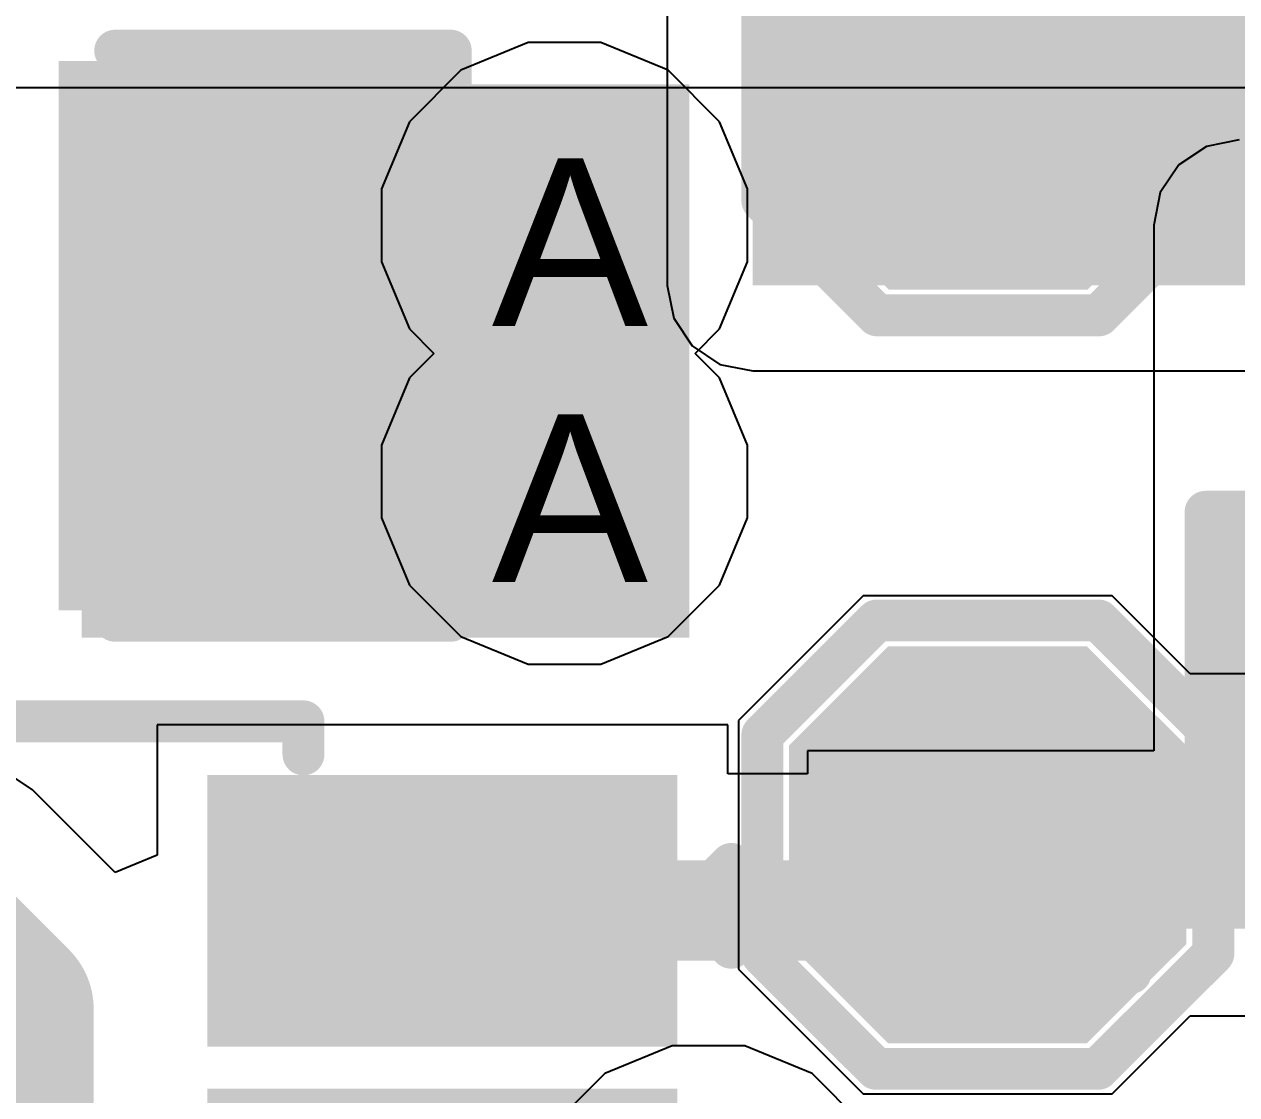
# Model space of a CAD drawing. Header units: inches. Extents: x 0 to 208, y 0 to 213.
# Drawn here: x 0.4802 to 0.6247, y 3.6165 to 3.7442 of the extents above; entities that cross this region are included whole.
import ezdxf

# ---------------------------------------------------------------- set-up
doc = ezdxf.new("R2010")
doc.units = ezdxf.units.IN
doc.header["$MEASUREMENT"] = 0
for name, color, linetype in [('Bottom Layer', 5, 'Continuous'), ('Bottom Overlay', 54, 'Continuous'), ('Bottom Paste', 16, 'Continuous'), ('Bottom Solder', 6, 'Continuous'), ('Drill Drawing', 1, 'Continuous'), ('L2_GND1', 16, 'Continuous'), ('L3_SIG1', 76, 'Continuous'), ('L4_PWR', 90, 'Continuous'), ('L5_GND2', 156, 'Continuous'), ('L6_SIG2', 130, 'Continuous'), ('L7_GND3', 216, 'Continuous'), ('Top Layer', 1, 'Continuous'), ('Top Overlay', 2, 'Continuous'), ('Top Paste', 8, 'Continuous'), ('Top Solder', 216, 'Continuous'), ('Via Holes', 16, 'Continuous')]:
    doc.layers.add(name, color=color, linetype=linetype)
doc.styles.add('Arial', font='', dxfattribs={"height": 0.2})
doc.styles.get('Arial').set_extended_font_data('Arial')

# ---------------------------------------------------------------- blocks, each defined once
blk = doc.blocks.new('C___0805_B_236')
at = {"layer": 'Bottom Solder'}
blk.add_hatch(color=6, dxfattribs=at).paths.add_polyline_path([(0.0172443, 0.0327561), (0.0627561, 0.0327561), (0.0627561, -0.0327557), (0.0172443, -0.0327557)])
at = {"layer": 'Bottom Overlay'}
for points in [[(0.0240002, 0.0340002, 0.005, 0.005, 0), (0.0640002, 0.0340002, 0.005, 0.005, 0)], [(0.0640002, 0.0340002, 0.005, 0.005, 0), (0.0640002, -0.0339998, 0.005, 0.005, 0)]]:
    blk.add_lwpolyline(points, format="xyseb", dxfattribs=at)
for points in [[(0.0227502, 0.0340002, 0.0025, 0.0025, 1), (0.0252502, 0.0340002, 0.0025, 0.0025, 1)], [(0.0627502, 0.0340002, 0.0025, 0.0025, 1), (0.0652502, 0.0340002, 0.0025, 0.0025, 1)], [(0.0627502, 0.0340002, 0.0025, 0.0025, 1), (0.0652502, 0.0340002, 0.0025, 0.0025, 1)]]:
    blk.add_lwpolyline(points, format="xyseb", close=True, dxfattribs=at)
blk = doc.blocks.new('T____________0_5___249')
at = {"layer": 'Top Layer'}
blk.add_hatch(color=1, dxfattribs=at).paths.add_polyline_path([(0.009842325, 0.01968665), (-0.009842725, 0.01968665), (-0.01968525, 0.009844125), (-0.01968525, -0.009840925), (-0.009842725, -0.01968345), (0.009842325, -0.01968345), (0.01968485, -0.009840925), (0.01968485, 0.009844125)])
at = {"layer": 'Top Paste'}
blk.add_hatch(color=8, dxfattribs=at).paths.add_polyline_path([(0.009842325, 0.01968665), (-0.009842725, 0.01968665), (-0.01968525, 0.009844125), (-0.01968525, -0.009840925), (-0.009842725, -0.01968345), (0.009842325, -0.01968345), (0.01968485, -0.009840925), (0.01968485, 0.009844125)])
at = {"layer": 'Top Solder'}
blk.add_hatch(color=216, dxfattribs=at).paths.add_polyline_path([(0.011842325, 0.02368665), (-0.011842725, 0.02368665), (-0.02368525, 0.011844125), (-0.02368525, -0.011840925), (-0.011842725, -0.02368345), (0.011842325, -0.02368345), (0.02368485, -0.011840925), (0.02368485, 0.011844125)])
at = {"layer": 'Top Overlay'}
for points in [[(-0.0268442, 0.0131196, 0.005, 0.005, 0), (-0.0132082, 0.0267536, 0.005, 0.005, 0)], [(-0.0132082, 0.0267536, 0.005, 0.005, 0), (0.0132478, 0.0267536, 0.005, 0.005, 0)], [(0.0132478, 0.0267536, 0.005, 0.005, 0), (0.0269158, 0.0130876, 0.005, 0.005, 0)], [(-0.0268442, -0.0131524, 0.005, 0.005, 0), (-0.0268442, 0.0131196, 0.005, 0.005, 0)], [(0.0269158, -0.0129844, 0.005, 0.005, 0), (0.0269158, 0.0130876, 0.005, 0.005, 0)], [(-0.0268442, -0.0131524, 0.005, 0.005, 0), (-0.0132822, -0.0267144, 0.005, 0.005, 0)], [(0.0131838, -0.0267144, 0.005, 0.005, 0), (0.0269158, -0.0129844, 0.005, 0.005, 0)], [(-0.0132822, -0.0267144, 0.005, 0.005, 0), (0.0131838, -0.0267144, 0.005, 0.005, 0)]]:
    blk.add_lwpolyline(points, format="xyseb", dxfattribs=at)
for points in [[(-0.0144582, 0.0267536, 0.0025, 0.0025, 1), (-0.0119582, 0.0267536, 0.0025, 0.0025, 1)], [(-0.0144582, 0.0267536, 0.0025, 0.0025, 1), (-0.0119582, 0.0267536, 0.0025, 0.0025, 1)], [(0.0119978, 0.0267536, 0.0025, 0.0025, 1), (0.0144978, 0.0267536, 0.0025, 0.0025, 1)], [(0.0119978, 0.0267536, 0.0025, 0.0025, 1), (0.0144978, 0.0267536, 0.0025, 0.0025, 1)], [(-0.0280942, 0.0131196, 0.0025, 0.0025, 1), (-0.0255942, 0.0131196, 0.0025, 0.0025, 1)], [(-0.0280942, 0.0131196, 0.0025, 0.0025, 1), (-0.0255942, 0.0131196, 0.0025, 0.0025, 1)], [(0.0256658, 0.0130876, 0.0025, 0.0025, 1), (0.0281658, 0.0130876, 0.0025, 0.0025, 1)], [(0.0256658, 0.0130876, 0.0025, 0.0025, 1), (0.0281658, 0.0130876, 0.0025, 0.0025, 1)], [(-0.0280942, -0.0131524, 0.0025, 0.0025, 1), (-0.0255942, -0.0131524, 0.0025, 0.0025, 1)], [(-0.0280942, -0.0131524, 0.0025, 0.0025, 1), (-0.0255942, -0.0131524, 0.0025, 0.0025, 1)], [(0.0256658, -0.0129844, 0.0025, 0.0025, 1), (0.0281658, -0.0129844, 0.0025, 0.0025, 1)], [(0.0256658, -0.0129844, 0.0025, 0.0025, 1), (0.0281658, -0.0129844, 0.0025, 0.0025, 1)], [(-0.0145322, -0.0267144, 0.0025, 0.0025, 1), (-0.0120322, -0.0267144, 0.0025, 0.0025, 1)], [(-0.0145322, -0.0267144, 0.0025, 0.0025, 1), (-0.0120322, -0.0267144, 0.0025, 0.0025, 1)], [(0.0119338, -0.0267144, 0.0025, 0.0025, 1), (0.0144338, -0.0267144, 0.0025, 0.0025, 1)], [(0.0119338, -0.0267144, 0.0025, 0.0025, 1), (0.0144338, -0.0267144, 0.0025, 0.0025, 1)]]:
    blk.add_lwpolyline(points, format="xyseb", close=True, dxfattribs=at)
blk = doc.blocks.new('SOT_23_6_B_255')
at = {"layer": 'Bottom Layer'}
for points in [[(-0.07559055, 0.049606), (-0.02755905, 0.049606), (-0.02755905, 0.0251966), (-0.07559055, 0.0251966)], [(0.02755945, 0.049606), (0.07559095, 0.049606), (0.07559095, 0.0251966), (0.02755945, 0.0251966)], [(-0.07559055, 0.012204), (-0.02755905, 0.012204), (-0.02755905, -0.0122054), (-0.07559055, -0.0122054)], [(0.02755945, 0.012204), (0.07559095, 0.012204), (0.07559095, -0.0122054), (0.02755945, -0.0122054)], [(-0.07559055, -0.025198), (-0.02755905, -0.025198), (-0.02755905, -0.0496074), (-0.07559055, -0.0496074)], [(0.02755945, -0.025198), (0.07559095, -0.025198), (0.07559095, -0.0496074), (0.02755945, -0.0496074)]]:
    blk.add_hatch(color=5, dxfattribs=at).paths.add_polyline_path(points)
at = {"layer": 'Bottom Paste'}
for points in [[(-0.07559055, 0.049606), (-0.02755905, 0.049606), (-0.02755905, 0.0251966), (-0.07559055, 0.0251966)], [(0.02755945, 0.049606), (0.07559095, 0.049606), (0.07559095, 0.0251966), (0.02755945, 0.0251966)], [(-0.07559055, 0.012204), (-0.02755905, 0.012204), (-0.02755905, -0.0122054), (-0.07559055, -0.0122054)], [(0.02755945, 0.012204), (0.07559095, 0.012204), (0.07559095, -0.0122054), (0.02755945, -0.0122054)], [(-0.07559055, -0.025198), (-0.02755905, -0.025198), (-0.02755905, -0.0496074), (-0.07559055, -0.0496074)], [(0.02755945, -0.025198), (0.07559095, -0.025198), (0.07559095, -0.0496074), (0.02755945, -0.0496074)]]:
    blk.add_hatch(color=16, dxfattribs=at).paths.add_polyline_path(points)
at = {"layer": 'Bottom Solder'}
for points in [[(-0.07959055, 0.053606), (-0.02355905, 0.053606), (-0.02355905, 0.0211966), (-0.07959055, 0.0211966)], [(0.02355945, 0.053606), (0.07959095, 0.053606), (0.07959095, 0.0211966), (0.02355945, 0.0211966)], [(-0.07959055, 0.016204), (-0.02355905, 0.016204), (-0.02355905, -0.0162054), (-0.07959055, -0.0162054)], [(0.02355945, 0.016204), (0.07959095, 0.016204), (0.07959095, -0.0162054), (0.02355945, -0.0162054)], [(-0.07959055, -0.021198), (-0.02355905, -0.021198), (-0.02355905, -0.0536074), (-0.07959055, -0.0536074)], [(0.02355945, -0.021198), (0.07959095, -0.021198), (0.07959095, -0.0536074), (0.02355945, -0.0536074)]]:
    blk.add_hatch(color=6, dxfattribs=at).paths.add_polyline_path(points)
at = {"layer": 'Bottom Overlay'}
for points in [[(0.0339992, 0.0599993, 0.005, 0.005, 0), (-0.0350008, 0.0599993, 0.005, 0.005, 0)], [(-0.0350008, 0.0599993, 0.005, 0.005, 0), (-0.0350008, 0.0560633, 0.005, 0.005, 0)], [(0.0339992, 0.0599993, 0.005, 0.005, 0), (0.0339992, 0.0560633, 0.005, 0.005, 0)], [(-0.0810008, -0.0380007, 0.005, 0.005, 0), (-0.0860008, -0.0330007, 0.005, 0.005, 0)], [(-0.0860008, -0.0330007, 0.005, 0.005, 0), (-0.0860008, -0.0430007, 0.005, 0.005, 0)], [(-0.0810008, -0.0380007, 0.005, 0.005, 0), (-0.0860008, -0.0430007, 0.005, 0.005, 0)], [(-0.0350008, -0.0560627, 0.005, 0.005, 0), (-0.0350008, -0.0600007, 0.005, 0.005, 0)], [(0.0339992, -0.0560627, 0.005, 0.005, 0), (0.0339992, -0.0600007, 0.005, 0.005, 0)], [(0.0339992, -0.0600007, 0.005, 0.005, 0), (-0.0350008, -0.0600007, 0.005, 0.005, 0)]]:
    blk.add_lwpolyline(points, format="xyseb", dxfattribs=at)
for points in [[(-0.0362508, 0.0599993, 0.0025, 0.0025, 1), (-0.0337508, 0.0599993, 0.0025, 0.0025, 1)], [(-0.0362508, 0.0599993, 0.0025, 0.0025, 1), (-0.0337508, 0.0599993, 0.0025, 0.0025, 1)], [(0.0327492, 0.0599993, 0.0025, 0.0025, 1), (0.0352492, 0.0599993, 0.0025, 0.0025, 1)], [(0.0327492, 0.0599993, 0.0025, 0.0025, 1), (0.0352492, 0.0599993, 0.0025, 0.0025, 1)], [(-0.0362508, 0.0560633, 0.0025, 0.0025, 1), (-0.0337508, 0.0560633, 0.0025, 0.0025, 1)], [(0.0327492, 0.0560633, 0.0025, 0.0025, 1), (0.0352492, 0.0560633, 0.0025, 0.0025, 1)], [(-0.0872508, -0.0330007, 0.0025, 0.0025, 1), (-0.0847508, -0.0330007, 0.0025, 0.0025, 1)], [(-0.0872508, -0.0330007, 0.0025, 0.0025, 1), (-0.0847508, -0.0330007, 0.0025, 0.0025, 1)], [(-0.0822508, -0.0380007, 0.0025, 0.0025, 1), (-0.0797508, -0.0380007, 0.0025, 0.0025, 1)], [(-0.0822508, -0.0380007, 0.0025, 0.0025, 1), (-0.0797508, -0.0380007, 0.0025, 0.0025, 1)], [(-0.0872508, -0.0430007, 0.0025, 0.0025, 1), (-0.0847508, -0.0430007, 0.0025, 0.0025, 1)], [(-0.0872508, -0.0430007, 0.0025, 0.0025, 1), (-0.0847508, -0.0430007, 0.0025, 0.0025, 1)], [(-0.0362508, -0.0560627, 0.0025, 0.0025, 1), (-0.0337508, -0.0560627, 0.0025, 0.0025, 1)], [(0.0327492, -0.0560627, 0.0025, 0.0025, 1), (0.0352492, -0.0560627, 0.0025, 0.0025, 1)], [(-0.0362508, -0.0600007, 0.0025, 0.0025, 1), (-0.0337508, -0.0600007, 0.0025, 0.0025, 1)], [(-0.0362508, -0.0600007, 0.0025, 0.0025, 1), (-0.0337508, -0.0600007, 0.0025, 0.0025, 1)], [(0.0327492, -0.0600007, 0.0025, 0.0025, 1), (0.0352492, -0.0600007, 0.0025, 0.0025, 1)], [(0.0327492, -0.0600007, 0.0025, 0.0025, 1), (0.0352492, -0.0600007, 0.0025, 0.0025, 1)]]:
    blk.add_lwpolyline(points, format="xyseb", close=True, dxfattribs=at)
blk = doc.blocks.new('CAP_0805_B_304')
at = {"layer": 'Bottom Layer'}
for points in [[(-0.0599998, 0.0300018), (-0.0199998, 0.0300018), (-0.0199998, -0.0299982), (-0.0599998, -0.0299982)], [(0.0200002, 0.0300018), (0.0600002, 0.0300018), (0.0600002, -0.0299982), (0.0200002, -0.0299982)]]:
    blk.add_hatch(color=5, dxfattribs=at).paths.add_polyline_path(points)
at = {"layer": 'Bottom Paste'}
for points in [[(-0.0599998, 0.0300018), (-0.0199998, 0.0300018), (-0.0199998, -0.0299982), (-0.0599998, -0.0299982)], [(0.0200002, 0.0300018), (0.0600002, 0.0300018), (0.0600002, -0.0299982), (0.0200002, -0.0299982)]]:
    blk.add_hatch(color=16, dxfattribs=at).paths.add_polyline_path(points)
at = {"layer": 'Bottom Solder'}
for points in [[(-0.0627557, 0.0327577), (-0.0172439, 0.0327577), (-0.0172439, -0.0327541), (-0.0627557, -0.0327541)], [(0.0172443, 0.0327577), (0.0627561, 0.0327577), (0.0627561, -0.0327541), (0.0172443, -0.0327541)]]:
    blk.add_hatch(color=6, dxfattribs=at).paths.add_polyline_path(points)
at = {"layer": 'Bottom Overlay'}
for points in [[(-0.0639998, 0.0340018, 0.005, 0.005, 0), (-0.0639998, -0.0339982, 0.005, 0.005, 0)], [(-0.0239998, 0.0340018, 0.005, 0.005, 0), (-0.0639998, 0.0340018, 0.005, 0.005, 0)], [(0.0640002, 0.0340018, 0.005, 0.005, 0), (0.0240002, 0.0340018, 0.005, 0.005, 0)], [(0.0640002, 0.0340018, 0.005, 0.005, 0), (0.0640002, -0.0339982, 0.005, 0.005, 0)], [(-0.0239998, -0.0339982, 0.005, 0.005, 0), (-0.0639998, -0.0339982, 0.005, 0.005, 0)], [(0.0640002, -0.0339982, 0.005, 0.005, 0), (0.0240002, -0.0339982, 0.005, 0.005, 0)]]:
    blk.add_lwpolyline(points, format="xyseb", dxfattribs=at)
for points in [[(-0.0652498, 0.0340018, 0.0025, 0.0025, 1), (-0.0627498, 0.0340018, 0.0025, 0.0025, 1)], [(-0.0652498, 0.0340018, 0.0025, 0.0025, 1), (-0.0627498, 0.0340018, 0.0025, 0.0025, 1)], [(-0.0252498, 0.0340018, 0.0025, 0.0025, 1), (-0.0227498, 0.0340018, 0.0025, 0.0025, 1)], [(0.0227502, 0.0340018, 0.0025, 0.0025, 1), (0.0252502, 0.0340018, 0.0025, 0.0025, 1)], [(0.0627502, 0.0340018, 0.0025, 0.0025, 1), (0.0652502, 0.0340018, 0.0025, 0.0025, 1)], [(0.0627502, 0.0340018, 0.0025, 0.0025, 1), (0.0652502, 0.0340018, 0.0025, 0.0025, 1)], [(-0.0652498, -0.0339982, 0.0025, 0.0025, 1), (-0.0627498, -0.0339982, 0.0025, 0.0025, 1)], [(-0.0652498, -0.0339982, 0.0025, 0.0025, 1), (-0.0627498, -0.0339982, 0.0025, 0.0025, 1)], [(-0.0252498, -0.0339982, 0.0025, 0.0025, 1), (-0.0227498, -0.0339982, 0.0025, 0.0025, 1)], [(0.0227502, -0.0339982, 0.0025, 0.0025, 1), (0.0252502, -0.0339982, 0.0025, 0.0025, 1)], [(0.0627502, -0.0339982, 0.0025, 0.0025, 1), (0.0652502, -0.0339982, 0.0025, 0.0025, 1)], [(0.0627502, -0.0339982, 0.0025, 0.0025, 1), (0.0652502, -0.0339982, 0.0025, 0.0025, 1)]]:
    blk.add_lwpolyline(points, format="xyseb", close=True, dxfattribs=at)
blk = doc.blocks.new('C___0402_B_305')
at = {"layer": 'Bottom Layer'}
for points in [[(-0.009501100000000002, 0.012499), (-0.009501099999999998, -0.012501), (-0.0275011, -0.012501), (-0.0275011, 0.012499)], [(0.0274989, 0.012499), (0.0274989, -0.012501), (0.009498900000000001, -0.012501), (0.0094989, 0.012499)]]:
    blk.add_hatch(color=5, dxfattribs=at).paths.add_polyline_path(points)
at = {"layer": 'Bottom Paste'}
for points in [[(-0.009501100000000002, 0.012499), (-0.009501099999999998, -0.012501), (-0.0275011, -0.012501), (-0.0275011, 0.012499)], [(0.0274989, 0.012499), (0.0274989, -0.012501), (0.009498900000000001, -0.012501), (0.0094989, 0.012499)]]:
    blk.add_hatch(color=16, dxfattribs=at).paths.add_polyline_path(points)
at = {"layer": 'Bottom Solder'}
for points in [[(-0.007138900000000002, 0.0148612), (-0.007138899999999998, -0.0148632), (-0.0298633, -0.0148632), (-0.0298633, 0.0148612)], [(0.0298611, 0.0148612), (0.0298611, -0.0148632), (0.007136700000000001, -0.0148632), (0.007136699999999998, 0.0148612)]]:
    blk.add_hatch(color=6, dxfattribs=at).paths.add_polyline_path(points)
at = {"layer": 'Bottom Overlay'}
for points in [[(-0.0110011, 0.015999, 0.005, 0.005, 0), (-0.0310011, 0.015999, 0.005, 0.005, 0)], [(-0.0310011, -0.016001, 0.005, 0.005, 0), (-0.0310011, 0.015999, 0.005, 0.005, 0)], [(0.0309989, 0.015999, 0.005, 0.005, 0), (0.0109989, 0.015999, 0.005, 0.005, 0)], [(0.0309989, -0.016001, 0.005, 0.005, 0), (0.0309989, 0.015999, 0.005, 0.005, 0)], [(-0.0110011, -0.016001, 0.005, 0.005, 0), (-0.0310011, -0.016001, 0.005, 0.005, 0)], [(0.0309989, -0.016001, 0.005, 0.005, 0), (0.0109989, -0.016001, 0.005, 0.005, 0)]]:
    blk.add_lwpolyline(points, format="xyseb", dxfattribs=at)
for points in [[(-0.0322511, 0.015999, 0.0025, 0.0025, 1), (-0.0297511, 0.015999, 0.0025, 0.0025, 1)], [(-0.0322511, 0.015999, 0.0025, 0.0025, 1), (-0.0297511, 0.015999, 0.0025, 0.0025, 1)], [(-0.0122511, 0.015999, 0.0025, 0.0025, 1), (-0.0097511, 0.015999, 0.0025, 0.0025, 1)], [(0.0097489, 0.015999, 0.0025, 0.0025, 1), (0.0122489, 0.015999, 0.0025, 0.0025, 1)], [(0.0297489, 0.015999, 0.0025, 0.0025, 1), (0.0322489, 0.015999, 0.0025, 0.0025, 1)], [(0.0297489, 0.015999, 0.0025, 0.0025, 1), (0.0322489, 0.015999, 0.0025, 0.0025, 1)], [(-0.0322511, -0.016001, 0.0025, 0.0025, 1), (-0.0297511, -0.016001, 0.0025, 0.0025, 1)], [(-0.0322511, -0.016001, 0.0025, 0.0025, 1), (-0.0297511, -0.016001, 0.0025, 0.0025, 1)], [(-0.0122511, -0.016001, 0.0025, 0.0025, 1), (-0.0097511, -0.016001, 0.0025, 0.0025, 1)], [(0.0097489, -0.016001, 0.0025, 0.0025, 1), (0.0122489, -0.016001, 0.0025, 0.0025, 1)], [(0.0297489, -0.016001, 0.0025, 0.0025, 1), (0.0322489, -0.016001, 0.0025, 0.0025, 1)], [(0.0297489, -0.016001, 0.0025, 0.0025, 1), (0.0322489, -0.016001, 0.0025, 0.0025, 1)]]:
    blk.add_lwpolyline(points, format="xyseb", close=True, dxfattribs=at)
blk = doc.blocks.new('T____________0_5___397')
at = {"layer": 'Top Layer'}
blk.add_hatch(color=1, dxfattribs=at).paths.add_polyline_path([(0.009841125, 0.01968335), (-0.009843925, 0.01968335), (-0.01968645, 0.009840825), (-0.01968645, -0.009844225), (-0.009843925, -0.01968675), (0.009841125, -0.01968675), (0.01968365, -0.009844225), (0.01968365, 0.009840825)])
at = {"layer": 'Top Paste'}
blk.add_hatch(color=8, dxfattribs=at).paths.add_polyline_path([(0.009841125, 0.01968335), (-0.009843925, 0.01968335), (-0.01968645, 0.009840825), (-0.01968645, -0.009844225), (-0.009843925, -0.01968675), (0.009841125, -0.01968675), (0.01968365, -0.009844225), (0.01968365, 0.009840825)])
at = {"layer": 'Top Solder'}
blk.add_hatch(color=216, dxfattribs=at).paths.add_polyline_path([(0.011841125, 0.02368335), (-0.011843925, 0.02368335), (-0.02368645, 0.011840825), (-0.02368645, -0.011844225), (-0.011843925, -0.02368675), (0.011841125, -0.02368675), (0.02368365, -0.011844225), (0.02368365, 0.011840825)])
at = {"layer": 'Top Overlay'}
for points in [[(-0.0132094, 0.0267503, 0.005, 0.005, 0), (-0.0268454, 0.0131163, 0.005, 0.005, 0)], [(0.0132466, 0.0267503, 0.005, 0.005, 0), (-0.0132094, 0.0267503, 0.005, 0.005, 0)], [(0.0269146, 0.0130843, 0.005, 0.005, 0), (0.0132466, 0.0267503, 0.005, 0.005, 0)], [(-0.0268454, 0.0131163, 0.005, 0.005, 0), (-0.0268454, -0.0131557, 0.005, 0.005, 0)], [(0.0269146, 0.0130843, 0.005, 0.005, 0), (0.0269146, -0.0129857, 0.005, 0.005, 0)], [(-0.0132834, -0.0267177, 0.005, 0.005, 0), (-0.0268454, -0.0131557, 0.005, 0.005, 0)], [(0.0269146, -0.0129857, 0.005, 0.005, 0), (0.0131826, -0.0267177, 0.005, 0.005, 0)], [(0.0131826, -0.0267177, 0.005, 0.005, 0), (-0.0132834, -0.0267177, 0.005, 0.005, 0)]]:
    blk.add_lwpolyline(points, format="xyseb", dxfattribs=at)
for points in [[(-0.0144594, 0.0267503, 0.0025, 0.0025, 1), (-0.0119594, 0.0267503, 0.0025, 0.0025, 1)], [(-0.0144594, 0.0267503, 0.0025, 0.0025, 1), (-0.0119594, 0.0267503, 0.0025, 0.0025, 1)], [(0.0119966, 0.0267503, 0.0025, 0.0025, 1), (0.0144966, 0.0267503, 0.0025, 0.0025, 1)], [(0.0119966, 0.0267503, 0.0025, 0.0025, 1), (0.0144966, 0.0267503, 0.0025, 0.0025, 1)], [(-0.0280954, 0.0131163, 0.0025, 0.0025, 1), (-0.0255954, 0.0131163, 0.0025, 0.0025, 1)], [(-0.0280954, 0.0131163, 0.0025, 0.0025, 1), (-0.0255954, 0.0131163, 0.0025, 0.0025, 1)], [(0.0256646, 0.0130843, 0.0025, 0.0025, 1), (0.0281646, 0.0130843, 0.0025, 0.0025, 1)], [(0.0256646, 0.0130843, 0.0025, 0.0025, 1), (0.0281646, 0.0130843, 0.0025, 0.0025, 1)], [(-0.0280954, -0.0131557, 0.0025, 0.0025, 1), (-0.0255954, -0.0131557, 0.0025, 0.0025, 1)], [(-0.0280954, -0.0131557, 0.0025, 0.0025, 1), (-0.0255954, -0.0131557, 0.0025, 0.0025, 1)], [(0.0256646, -0.0129857, 0.0025, 0.0025, 1), (0.0281646, -0.0129857, 0.0025, 0.0025, 1)], [(0.0256646, -0.0129857, 0.0025, 0.0025, 1), (0.0281646, -0.0129857, 0.0025, 0.0025, 1)], [(-0.0145334, -0.0267177, 0.0025, 0.0025, 1), (-0.0120334, -0.0267177, 0.0025, 0.0025, 1)], [(-0.0145334, -0.0267177, 0.0025, 0.0025, 1), (-0.0120334, -0.0267177, 0.0025, 0.0025, 1)], [(0.0119326, -0.0267177, 0.0025, 0.0025, 1), (0.0144326, -0.0267177, 0.0025, 0.0025, 1)], [(0.0119326, -0.0267177, 0.0025, 0.0025, 1), (0.0144326, -0.0267177, 0.0025, 0.0025, 1)]]:
    blk.add_lwpolyline(points, format="xyseb", close=True, dxfattribs=at)

msp = doc.modelspace()

# ---------------------------------------------------------------- hatches: boundary and pattern name
at = {"layer": 'Bottom Layer'}
msp.add_hatch(color=5, dxfattribs=at).paths.add_polyline_path([(0.4869998, 3.6710002), (0.5594418, 3.6710002), (0.5594418, 3.7369982), (0.4869998, 3.7369982)])
h = msp.add_hatch(color=5, dxfattribs=at)
edge = h.paths.add_edge_path()
edge.add_arc((0.5445618, 3.7201682), 0.011811, 0, 360)
h = msp.add_hatch(color=5, dxfattribs=at)
edge = h.paths.add_edge_path()
edge.add_arc((0.5445618, 3.6896162), 0.011811, 0, 360)
at = {"layer": 'L2_GND1'}
h = msp.add_hatch(color=16, dxfattribs=at)
edge = h.paths.add_edge_path()
edge.add_arc((0.5445618, 3.7201682), 0.011811, 0, 360)
h = msp.add_hatch(color=16, dxfattribs=at)
edge = h.paths.add_edge_path()
edge.add_arc((0.5445618, 3.6896162), 0.011811, 0, 360)
at = {"layer": 'L3_SIG1'}
h = msp.add_hatch(color=76, dxfattribs=at)
edge = h.paths.add_edge_path()
edge.add_arc((0.5445618, 3.7201682), 0.011811, 0, 360)
h = msp.add_hatch(color=76, dxfattribs=at)
edge = h.paths.add_edge_path()
edge.add_arc((0.5445618, 3.6896162), 0.011811, 0, 360)
at = {"layer": 'L4_PWR'}
h = msp.add_hatch(color=90, dxfattribs=at)
edge = h.paths.add_edge_path()
edge.add_arc((0.5445618, 3.7201682), 0.011811, 0, 360)
h = msp.add_hatch(color=90, dxfattribs=at)
edge = h.paths.add_edge_path()
edge.add_arc((0.5445618, 3.6896162), 0.011811, 0, 360)
at = {"layer": 'L5_GND2'}
h = msp.add_hatch(color=156, dxfattribs=at)
edge = h.paths.add_edge_path()
edge.add_arc((0.5445618, 3.7201682), 0.011811, 0, 360)
h = msp.add_hatch(color=156, dxfattribs=at)
edge = h.paths.add_edge_path()
edge.add_arc((0.5445618, 3.6896162), 0.011811, 0, 360)
at = {"layer": 'L6_SIG2'}
h = msp.add_hatch(color=130, dxfattribs=at)
edge = h.paths.add_edge_path()
edge.add_arc((0.5445618, 3.7201682), 0.011811, 0, 360)
h = msp.add_hatch(color=130, dxfattribs=at)
edge = h.paths.add_edge_path()
edge.add_arc((0.5445618, 3.6896162), 0.011811, 0, 360)
at = {"layer": 'L7_GND3'}
h = msp.add_hatch(color=216, dxfattribs=at)
edge = h.paths.add_edge_path()
edge.add_arc((0.5445618, 3.7201682), 0.011811, 0, 360)
h = msp.add_hatch(color=216, dxfattribs=at)
edge = h.paths.add_edge_path()
edge.add_arc((0.5445618, 3.6896162), 0.011811, 0, 360)
at = {"layer": 'Top Layer'}
msp.add_hatch(color=1, dxfattribs=at).paths.add_polyline_path([(0.5669998, 3.7130002), (0.6860618, 3.7130002), (0.6860618, 4.008), (0.5669998, 4.008)])
h = msp.add_hatch(color=1, dxfattribs=at)
edge = h.paths.add_edge_path()
edge.add_arc((0.5445618, 3.7201682), 0.011811, 0, 360)
h = msp.add_hatch(color=1, dxfattribs=at)
edge = h.paths.add_edge_path()
edge.add_arc((0.5445618, 3.6896162), 0.011811, 0, 360)
at = {"layer": 'Via Holes'}
h = msp.add_hatch(color=7, dxfattribs=at)
edge = h.paths.add_edge_path()
edge.add_arc((0.5445618, 3.7201682), 0.0059055, 0, 360)
h = msp.add_hatch(color=7, dxfattribs=at)
edge = h.paths.add_edge_path()
edge.add_arc((0.5445618, 3.6896162), 0.0059055, 0, 360)

# ---------------------------------------------------------------- linework, layer by layer
at = {"layer": 'Bottom Layer'}
for p, q in [((0.621098, 3.729588), (0.6177902, 3.7273778)), ((0.6249998, 3.7303641), (0.621098, 3.729588)), ((0.6177902, 3.7273778), (0.61558, 3.72407)), ((0.61558, 3.72407), (0.6148039, 3.7201682)), ((0.6148039, 3.7201682), (0.6148039, 3.6574762)), ((0.5640315, 3.6606069), (0.4960001, 3.6606069)), ((0.4960001, 3.6606069), (0.4960001, 3.6450374)), ((0.5640315, 3.6547537), (0.5640315, 3.6606069)), ((0.481145, 3.6528214), (0.4745294, 3.6572418)), ((0.6148039, 3.6574762), (0.5735338, 3.6574762)), ((0.5735338, 3.6574762), (0.5735338, 3.6547537)), ((0.5735338, 3.6547537), (0.5640315, 3.6547537)), ((0.4910001, 3.6429663), (0.481145, 3.6528214)), ((0.4960001, 3.6450374), (0.4910001, 3.6429663))]:
    msp.add_line(p, q, dxfattribs=at)
for points in [[(0.4667258, 3.6384022, 0.02, 0.02, 0), (0.4784418, 3.6266862, 0.02, 0.02, 0)], [(0.5300158, 3.6384022, 0.012, 0.012, 0), (0.5300538, 3.6384402, 0.012, 0.012, 0)], [(0.5300538, 3.6384402, 0.012, 0.012, 0), (0.5929978, 3.6384402, 0.012, 0.012, 0)], [(0.5929978, 3.6384402, 0.012, 0.012, 0), (0.5930338, 3.6384762, 0.012, 0.012, 0)], [(0.4784418, 3.5758022, 0.02, 0.02, 0), (0.4784418, 3.6266862, 0.02, 0.02, 0)]]:
    msp.add_lwpolyline(points, format="xyseb", dxfattribs=at)
for points in [[(0.5270158, 3.6384022, 0.006, 0.006, 1), (0.5330158, 3.6384022, 0.006, 0.006, 1)], [(0.5270538, 3.6384402, 0.006, 0.006, 1), (0.5330538, 3.6384402, 0.006, 0.006, 1)], [(0.5270538, 3.6384402, 0.006, 0.006, 1), (0.5330538, 3.6384402, 0.006, 0.006, 1)], [(0.5899978, 3.6384402, 0.006, 0.006, 1), (0.5959978, 3.6384402, 0.006, 0.006, 1)], [(0.5899978, 3.6384402, 0.006, 0.006, 1), (0.5959978, 3.6384402, 0.006, 0.006, 1)], [(0.5900338, 3.6384762, 0.006, 0.006, 1), (0.5960338, 3.6384762, 0.006, 0.006, 1)], [(0.4734418, 3.6266862, 0.01, 0.01, 1), (0.4834418, 3.6266862, 0.01, 0.01, 1)], [(0.4734418, 3.6266862, 0.01, 0.01, 1), (0.4834418, 3.6266862, 0.01, 0.01, 1)]]:
    msp.add_lwpolyline(points, format="xyseb", close=True, dxfattribs=at)
at = {"layer": 'L2_GND1'}
for p, q in [((0.5402233, 3.7419792), (0.5322069, 3.7386587)), ((0.5489003, 3.7419792), (0.5402233, 3.7419792)), ((0.5569167, 3.7386587), (0.5489003, 3.7419792)), ((0.5322069, 3.7386587), (0.5260713, 3.7325231)), ((0.5630523, 3.7325231), (0.5569167, 3.7386587)), ((0.5260713, 3.7325231), (0.5227508, 3.7245067)), ((0.5663728, 3.7245067), (0.5630523, 3.7325231)), ((0.5227508, 3.7245067), (0.5227508, 3.7158297)), ((0.5663728, 3.7158297), (0.5663728, 3.7245067)), ((0.5227508, 3.7158297), (0.5260713, 3.7078133)), ((0.5630523, 3.7078133), (0.5663728, 3.7158297)), ((0.5260713, 3.7078133), (0.5289924, 3.7048922)), ((0.5601312, 3.7048922), (0.5630523, 3.7078133)), ((0.5289924, 3.7048922), (0.5260713, 3.7019711)), ((0.5630523, 3.7019711), (0.5601312, 3.7048922)), ((0.5260713, 3.7019711), (0.5227508, 3.6939547)), ((0.5663728, 3.6939547), (0.5630523, 3.7019711)), ((0.5227508, 3.6939547), (0.5227508, 3.6852777)), ((0.5663728, 3.6852777), (0.5663728, 3.6939547)), ((0.5227508, 3.6852777), (0.5260713, 3.6772613)), ((0.5630523, 3.6772613), (0.5663728, 3.6852777)), ((0.5260713, 3.6772613), (0.5322069, 3.6711257)), ((0.5569167, 3.6711257), (0.5630523, 3.6772613)), ((0.5322069, 3.6711257), (0.5402233, 3.6678052)), ((0.5489003, 3.6678052), (0.5569167, 3.6711257)), ((0.5402233, 3.6678052), (0.5489003, 3.6678052)), ((0.5573843, 3.6223212), (0.5493679, 3.6190007)), ((0.5660613, 3.6223212), (0.5573843, 3.6223212)), ((0.5740777, 3.6190007), (0.5660613, 3.6223212)), ((0.5493679, 3.6190007), (0.5432323, 3.6128651)), ((0.5802133, 3.6128651), (0.5740777, 3.6190007))]:
    msp.add_line(p, q, dxfattribs=at)
at = {"layer": 'L4_PWR'}
for p, q in [((0.5402233, 3.7419792), (0.5322069, 3.7386587)), ((0.5489003, 3.7419792), (0.5402233, 3.7419792)), ((0.5569167, 3.7386587), (0.5489003, 3.7419792)), ((0.5322069, 3.7386587), (0.5260713, 3.7325231)), ((0.5630523, 3.7325231), (0.5569167, 3.7386587)), ((0.5260713, 3.7325231), (0.5227508, 3.7245067)), ((0.5663728, 3.7245067), (0.5630523, 3.7325231)), ((0.5227508, 3.7245067), (0.5227508, 3.7158297)), ((0.5663728, 3.7158297), (0.5663728, 3.7245067)), ((0.5227508, 3.7158297), (0.5260713, 3.7078133)), ((0.5630523, 3.7078133), (0.5663728, 3.7158297)), ((0.5260713, 3.7078133), (0.5289924, 3.7048922)), ((0.5601312, 3.7048922), (0.5630523, 3.7078133)), ((0.5289924, 3.7048922), (0.5260713, 3.7019711)), ((0.5630523, 3.7019711), (0.5601312, 3.7048922)), ((0.5260713, 3.7019711), (0.5227508, 3.6939547)), ((0.5663728, 3.6939547), (0.5630523, 3.7019711)), ((0.5227508, 3.6939547), (0.5227508, 3.6852777)), ((0.5663728, 3.6852777), (0.5663728, 3.6939547)), ((0.5227508, 3.6852777), (0.5260713, 3.6772613)), ((0.5630523, 3.6772613), (0.5663728, 3.6852777)), ((0.5260713, 3.6772613), (0.5322069, 3.6711257)), ((0.5569167, 3.6711257), (0.5630523, 3.6772613)), ((0.5322069, 3.6711257), (0.5402233, 3.6678052)), ((0.5489003, 3.6678052), (0.5569167, 3.6711257)), ((0.5402233, 3.6678052), (0.5489003, 3.6678052)), ((0.5573843, 3.6223212), (0.5493679, 3.6190007)), ((0.5660613, 3.6223212), (0.5573843, 3.6223212)), ((0.5740777, 3.6190007), (0.5660613, 3.6223212)), ((0.5493679, 3.6190007), (0.5432323, 3.6128651)), ((0.5802133, 3.6128651), (0.5740777, 3.6190007))]:
    msp.add_line(p, q, dxfattribs=at)
at = {"layer": 'L6_SIG2'}
msp.add_line((0.1634464, 3.7366084), (1.1155532, 3.7366084), dxfattribs=at)
at = {"layer": 'Top Layer'}
for p, q in [((0.5568039, 3.7698041), (0.5568039, 3.7130002)), ((0.5568039, 3.7130002), (0.55758, 3.7090984)), ((0.55758, 3.7090984), (0.5597902, 3.7057906)), ((0.5597902, 3.7057906), (0.563098, 3.7035804)), ((0.563098, 3.7035804), (0.5669998, 3.7028043)), ((0.5669998, 3.7028043), (0.6860618, 3.7028043)), ((0.5801553, 3.6759612), (0.5653128, 3.6611187)), ((0.6098403, 3.6759612), (0.5801553, 3.6759612)), ((0.6191335, 3.666668), (0.6098403, 3.6759612)), ((0.6861018, 3.666668), (0.6191335, 3.666668)), ((0.5653128, 3.6611187), (0.5653128, 3.6314337)), ((0.5653128, 3.6314337), (0.5801553, 3.6165912)), ((0.6098403, 3.6165912), (0.6191335, 3.6258844)), ((0.6191335, 3.6258844), (0.6945478, 3.6258844)), ((0.5801553, 3.6165912), (0.6098403, 3.6165912))]:
    msp.add_line(p, q, dxfattribs=at)
msp.add_lwpolyline([(0.5949978, 3.6462762, 0.02, 0.02, 0), (0.6945478, 3.6462762, 0.02, 0.02, 0)], format="xyseb", dxfattribs=at)
msp.add_lwpolyline([(0.5899978, 3.6462762, 0.01, 0.01, 1), (0.5999978, 3.6462762, 0.01, 0.01, 1)], format="xyseb", close=True, dxfattribs=at)

# ---------------------------------------------------------------- block references
for name, p, rotation in [('T____________0_5___397', (0.5950684, 3.7361825), 180), ('CAP_0805_B_304', (0.467, 3.707), 180), ('C___0805_B_236', (0.655, 3.622), 90), ('SOT_23_6_B_255', (0.478441, 3.6009995), 180), ('C___0402_B_305', (0.5960348, 3.6199751), 270)]:
    msp.add_blockref(name, p, dxfattribs=dict(rotation=rotation))
msp.add_blockref('T____________0_5___249', (0.594998, 3.6462746))

# ---------------------------------------------------------------- texts
at = {"layer": 'Drill Drawing', "style": 'Arial'}
for p in [(0.5358973, 3.7081715), (0.5358973, 3.6776195)]:
    msp.add_text('A', height=0.02, dxfattribs=at).set_placement(p)

doc.saveas('drawing.dxf')
